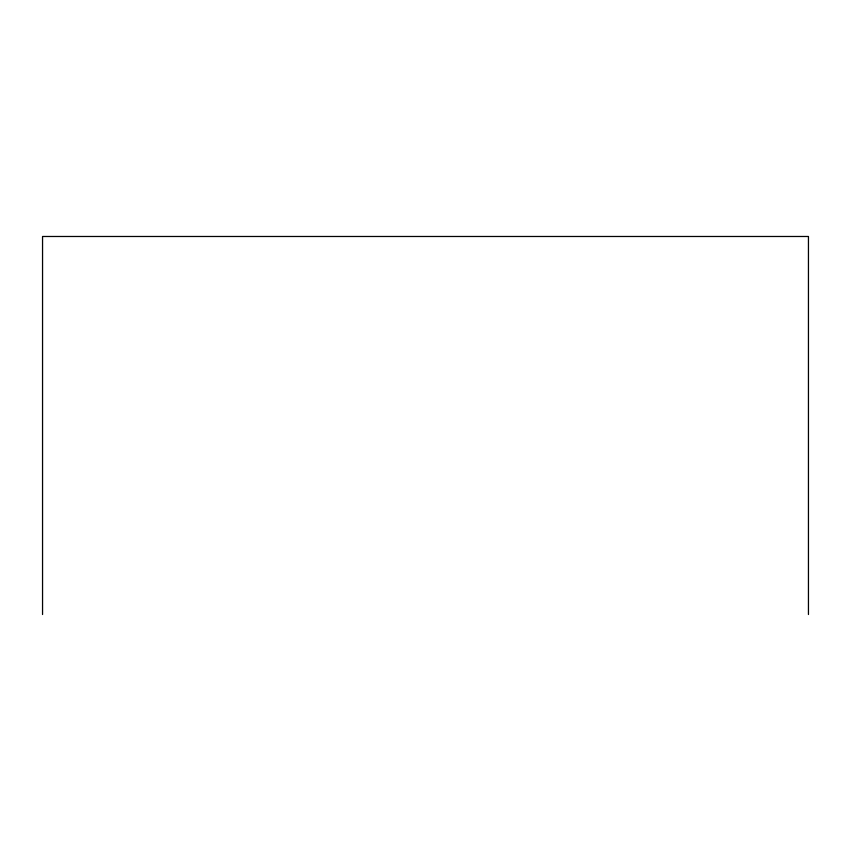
<?xml version="1.0" encoding="UTF-8"?>
<svg xmlns="http://www.w3.org/2000/svg" width="851" height="851" viewBox="0 0 851 851"><rect width="100%" height="100%" fill="white"/><g stroke="black" fill="none" stroke-linecap="round" stroke-linejoin="round"><path stroke-width="1.28" d="M808.45 614.518L808.45 236.482L42.55 236.482L42.55 614.518"/></g></svg>
